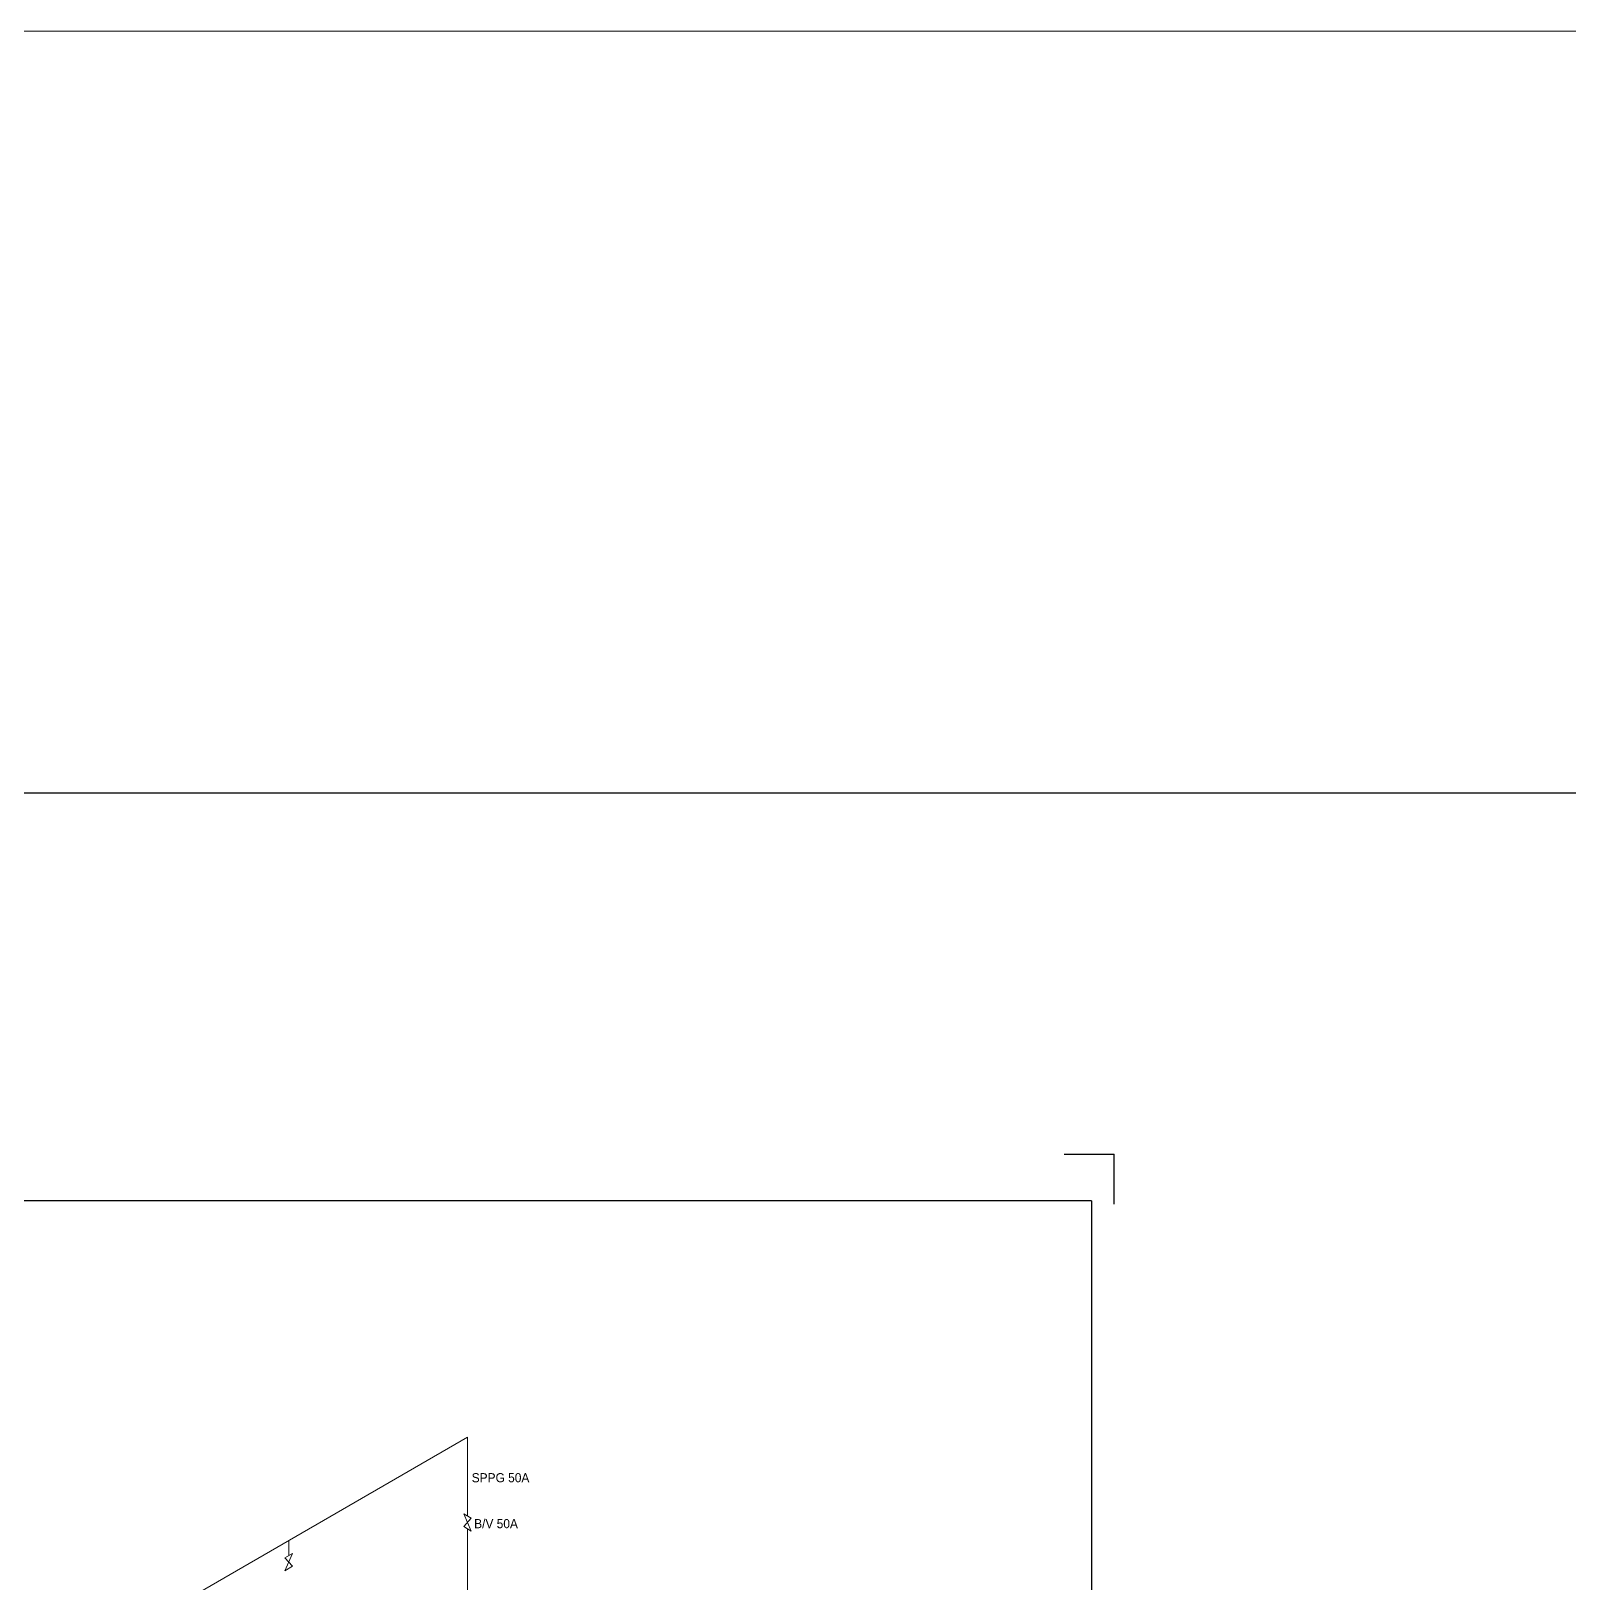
# Model space of a CAD drawing. Header units: millimetres. Extents: x 16332047 to 33387680, y -14835522 to -7015081.
# Drawn here: x 16435497 to 16468574, y -7373878 to -7340504 of the extents above; entities that cross this region are included whole.
import ezdxf

# ---------------------------------------------------------------- set-up
doc = ezdxf.new("R2010")
doc.units = ezdxf.units.MM
doc.header["$LTSCALE"] = 300
doc.header["$MEASUREMENT"] = 0
for name, color, linetype in [('3', 3, 'CONTINUOUS'), ('A-HAT', 5, 'CONTINUOUS'), ('PIPE-N', 3, 'CONTINUOUS')]:
    doc.layers.add(name, color=color, linetype=linetype)
doc.styles.add('GHD', font='')
doc.styles.get('GHD').set_extended_font_data('Dotum')

msp = doc.modelspace()

# ---------------------------------------------------------------- linework, layer by layer
at = {"layer": '3', "color": 0, "linetype": 'Continuous'}
for p, q in [((16457717, -7364658), (16458794, -7364658)), ((16458794, -7365735), (16458794, -7364658)), ((16458307, -7365658), (16418146, -7365658)), ((16458307, -7365658), (16458307, -7417574))]:
    msp.add_line(p, q, dxfattribs=at)
at = {"layer": 'A-HAT', "color": 4, "lineweight": 5}
msp.add_lwpolyline([(16332047, -7340504), (17225106, -7340504), (17225106, -7536127), (16332047, -7536127)], close=True, dxfattribs=at)
at = {"layer": 'A-HAT', "color": 1}
msp.add_lwpolyline([(16404448, -7356890), (16530876, -7356890), (16530876, -7527806), (16404448, -7527806)], close=True, dxfattribs=at)
at = {"layer": 'PIPE-N', "color": 0, "lineweight": 13}
for p, q in [((16444884, -7370746), (16437750, -7374865)), ((16444884, -7370746), (16444884, -7372439)), ((16444803, -7372392), (16444966, -7372486)), ((16444966, -7372761), (16444803, -7372392)), ((16444966, -7372486), (16444803, -7372666)), ((16441040, -7372966), (16441040, -7373293)), ((16444803, -7372666), (16444966, -7372761)), ((16444884, -7372713), (16444884, -7374495)), ((16441121, -7373246), (16440958, -7373340)), ((16440958, -7373615), (16441121, -7373246)), ((16440958, -7373340), (16441121, -7373520)), ((16441121, -7373520), (16440958, -7373615))]:
    msp.add_line(p, q, dxfattribs=at)

# ---------------------------------------------------------------- texts
at = {"layer": '3', "color": 0, "lineweight": 13, "style": 'GHD'}
for s, p in [('SPPG 50A', (16444975, -7371713)), ('B/V 50A', (16445028, -7372701))]:
    msp.add_text(s, height=196, dxfattribs=at).set_placement(p)

doc.saveas('drawing.dxf')
